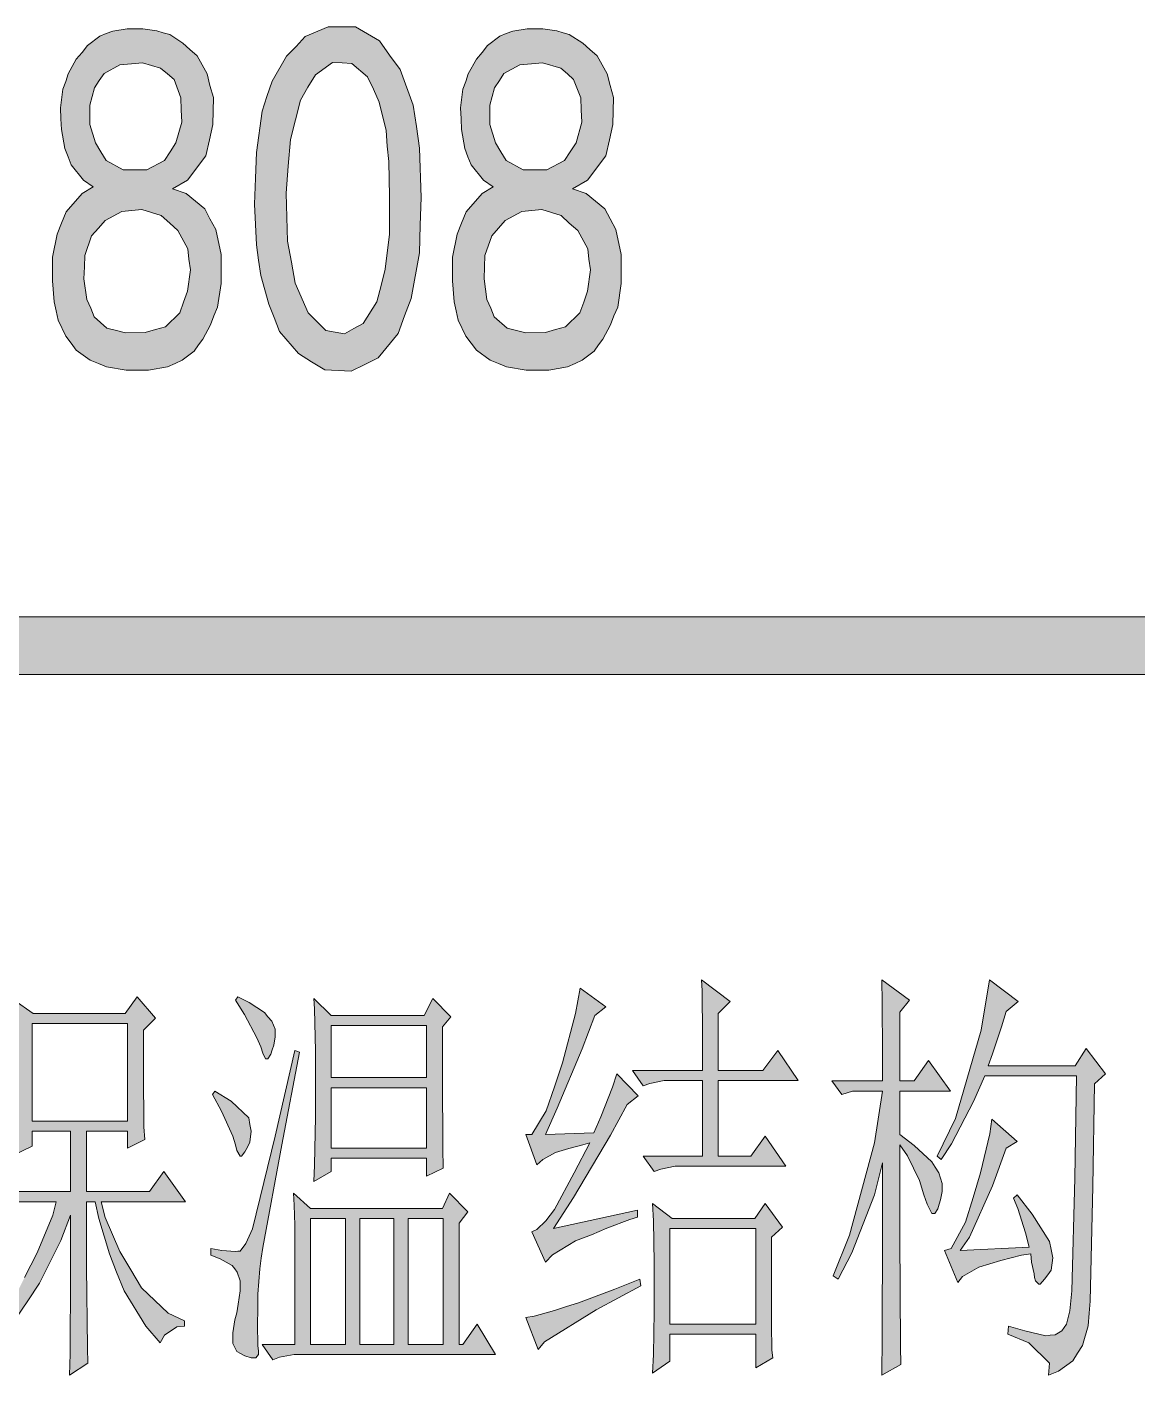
# Model space of a CAD drawing. Header units: millimetres. Extents: x 0 to 414, y 0 to 292.
# Drawn here: x 387.87 to 396.05, y 26.15 to 36.08 of the extents above; entities that cross this region are included whole.
import ezdxf

# ---------------------------------------------------------------- set-up
doc = ezdxf.new("R2010")
doc.units = ezdxf.units.MM

msp = doc.modelspace()

# ---------------------------------------------------------------- hatches: boundary and pattern name
h = msp.add_hatch(color=0)
h.paths.add_polyline_path([(388.059083, 34.297056), (388.059083, 34.381722), (388.094361, 34.551056), (388.126111, 34.632194), (388.161389, 34.716861), (388.277806, 34.850917), (388.358944, 34.900306), (388.288389, 34.949694), (388.196667, 35.062583), (388.1755, 35.122556), (388.150806, 35.182528), (388.126111, 35.323639), (388.122583, 35.40125), (388.119056, 35.482389), (388.136694, 35.619972), (388.157861, 35.676417), (388.1755, 35.732861), (388.235472, 35.842222), (388.277806, 35.891611), (388.316611, 35.941), (388.408333, 36.011556), (388.454194, 36.029194), (388.503583, 36.046833), (388.609417, 36.064472), (388.669389, 36.064472), (388.725833, 36.064472), (388.828139, 36.050361), (388.874, 36.03625), (388.923389, 36.022139), (389.018639, 35.958639), (389.071556, 35.912778), (389.124472, 35.866917), (389.198556, 35.732861), (389.219722, 35.648194), (389.244417, 35.56), (389.240889, 35.358917), (389.216194, 35.246028), (389.187972, 35.129611), (389.053917, 34.949694), (388.944556, 34.886194), (389.043333, 34.850917), (389.180917, 34.738028), (389.219722, 34.663944), (389.262056, 34.586333), (389.300861, 34.402889), (389.300861, 34.297056), (389.300861, 34.187694), (389.276167, 34.014833), (389.247944, 33.951333), (389.22325, 33.884306), (389.166806, 33.778472), (389.135056, 33.736139), (389.103306, 33.690278), (389.015111, 33.62325), (388.962194, 33.598556), (388.90575, 33.573861), (388.768167, 33.549167), (388.687028, 33.549167), (388.602361, 33.549167), (388.457722, 33.573861), (388.39775, 33.598556), (388.337778, 33.62325), (388.235472, 33.697333), (388.196667, 33.75025), (388.157861, 33.799639), (388.101417, 33.919583), (388.087306, 33.986611), (388.073194, 34.053639), (388.059083, 34.208861)])
h.paths.add_polyline_path([(388.295444, 34.311167), (388.291917, 34.222972), (388.313083, 34.071278), (388.341306, 34.007778), (388.366, 33.944278), (388.46125, 33.859611), (388.531806, 33.841972), (388.598833, 33.824333), (388.743472, 33.827861), (388.817556, 33.849028), (388.891639, 33.870194), (388.997472, 33.9725), (389.025694, 34.050111), (389.053917, 34.13125), (389.075083, 34.29), (389.0645, 34.367611), (389.057444, 34.445222), (388.983361, 34.579278), (388.923389, 34.632194), (388.859889, 34.688639), (388.718778, 34.7345), (388.644694, 34.727444), (388.570611, 34.720389), (388.447139, 34.653361), (388.39775, 34.596917), (388.348361, 34.540472), (388.298972, 34.395833)])
h.paths.add_polyline_path([(388.33425, 35.433), (388.33425, 35.358917), (388.376583, 35.224861), (388.415389, 35.157833), (388.454194, 35.094333), (388.581194, 35.027306), (388.669389, 35.027306), (388.754056, 35.027306), (388.884583, 35.094333), (388.926917, 35.157833), (388.96925, 35.224861), (389.011583, 35.376556), (389.008056, 35.468278), (389.004528, 35.556472), (388.955139, 35.690528), (388.90575, 35.732861), (388.856361, 35.775194), (388.722306, 35.814), (388.641167, 35.806944), (388.5565, 35.799889), (388.440083, 35.736389), (388.404806, 35.683472), (388.369528, 35.630556), (388.33425, 35.503556)])
h = msp.add_hatch(color=0)
h.paths.add_polyline_path([(389.554861, 34.963806), (389.561917, 35.154306), (389.60425, 35.457694), (389.639528, 35.567056), (389.678333, 35.679944), (389.784167, 35.863389), (389.854722, 35.933944), (389.92175, 36.008028), (390.091083, 36.078583), (390.193389, 36.078583), (390.292167, 36.078583), (390.468556, 35.976278), (390.542639, 35.870444), (390.62025, 35.764611), (390.7155, 35.503556), (390.740194, 35.344806), (390.761361, 35.186056), (390.775472, 34.822694), (390.768417, 34.618083), (390.761361, 34.413472), (390.701389, 34.078333), (390.652, 33.951333), (390.606139, 33.820806), (390.457972, 33.640889), (390.359194, 33.5915), (390.260417, 33.542111), (390.066389, 33.552694), (389.967611, 33.612667), (389.872361, 33.672639), (389.73125, 33.834917), (389.692444, 33.937222), (389.653639, 34.036), (389.593667, 34.247667), (389.576028, 34.360556), (389.561917, 34.473444), (389.547806, 34.773306)])
h.paths.add_polyline_path([(389.79475, 35.052), (389.780639, 34.854444), (389.791222, 34.501667), (389.819444, 34.346444), (389.847667, 34.191222), (389.942917, 33.9725), (390.009944, 33.905472), (390.073444, 33.841972), (390.211028, 33.817278), (390.278056, 33.856083), (390.348611, 33.894889), (390.447389, 34.053639), (390.479139, 34.173583), (390.510889, 34.293528), (390.542639, 34.551056), (390.542639, 34.692167), (390.542639, 34.82975), (390.535583, 35.087278), (390.525, 35.200167), (390.517944, 35.316583), (390.465028, 35.524722), (390.422694, 35.619972), (390.380361, 35.711694), (390.263944, 35.810472), (390.193389, 35.814), (390.122833, 35.817528), (389.995833, 35.725806), (389.939389, 35.634083), (389.886472, 35.538833), (389.812389, 35.249556)])
h = msp.add_hatch(color=0)
h.paths.add_polyline_path([(391.004778, 34.297056), (391.004778, 34.381722), (391.040056, 34.551056), (391.071806, 34.632194), (391.107083, 34.716861), (391.2235, 34.850917), (391.304639, 34.900306), (391.234083, 34.949694), (391.142361, 35.062583), (391.117667, 35.122556), (391.0965, 35.182528), (391.071806, 35.323639), (391.068278, 35.40125), (391.06475, 35.482389), (391.082389, 35.619972), (391.103556, 35.676417), (391.121194, 35.732861), (391.181167, 35.842222), (391.2235, 35.891611), (391.262306, 35.941), (391.354028, 36.011556), (391.399889, 36.029194), (391.449278, 36.046833), (391.555111, 36.064472), (391.615083, 36.064472), (391.671528, 36.064472), (391.773833, 36.050361), (391.819694, 36.03625), (391.865556, 36.022139), (391.964333, 35.958639), (392.01725, 35.912778), (392.070167, 35.866917), (392.14425, 35.732861), (392.165417, 35.648194), (392.190111, 35.56), (392.186583, 35.358917), (392.161889, 35.246028), (392.133667, 35.129611), (391.999611, 34.949694), (391.89025, 34.886194), (391.989028, 34.850917), (392.126611, 34.738028), (392.165417, 34.663944), (392.20775, 34.586333), (392.246556, 34.402889), (392.246556, 34.297056), (392.246556, 34.187694), (392.221861, 34.014833), (392.193639, 33.951333), (392.168944, 33.884306), (392.1125, 33.778472), (392.08075, 33.736139), (392.049, 33.690278), (391.960806, 33.62325), (391.907889, 33.598556), (391.851444, 33.573861), (391.713861, 33.549167), (391.632722, 33.549167), (391.548056, 33.549167), (391.403417, 33.573861), (391.343444, 33.598556), (391.283472, 33.62325), (391.181167, 33.697333), (391.142361, 33.75025), (391.103556, 33.799639), (391.047111, 33.919583), (391.033, 33.986611), (391.018889, 34.053639), (391.004778, 34.208861)])
h.paths.add_polyline_path([(391.241139, 34.311167), (391.237611, 34.222972), (391.258778, 34.071278), (391.287, 34.007778), (391.311694, 33.944278), (391.406944, 33.859611), (391.4775, 33.841972), (391.544528, 33.824333), (391.689167, 33.827861), (391.76325, 33.849028), (391.837333, 33.870194), (391.943167, 33.9725), (391.971389, 34.050111), (391.999611, 34.13125), (392.020778, 34.29), (392.010194, 34.367611), (392.003139, 34.445222), (391.929056, 34.579278), (391.865556, 34.632194), (391.805583, 34.688639), (391.664472, 34.7345), (391.590389, 34.727444), (391.516306, 34.720389), (391.392833, 34.653361), (391.343444, 34.596917), (391.294056, 34.540472), (391.244667, 34.395833)])
h.paths.add_polyline_path([(391.279944, 35.433), (391.279944, 35.358917), (391.322278, 35.224861), (391.361083, 35.157833), (391.399889, 35.094333), (391.526889, 35.027306), (391.615083, 35.027306), (391.69975, 35.027306), (391.830278, 35.094333), (391.872611, 35.157833), (391.914944, 35.224861), (391.957278, 35.376556), (391.95375, 35.468278), (391.950222, 35.556472), (391.897306, 35.690528), (391.851444, 35.732861), (391.802056, 35.775194), (391.668, 35.814), (391.586861, 35.806944), (391.502194, 35.799889), (391.38225, 35.736389), (391.3505, 35.683472), (391.315222, 35.630556), (391.279944, 35.503556)])
h = msp.add_hatch(color=0)
h.dxf.hatch_style = 2
h.paths.add_polyline_path([(404.237472, 31.732361), (404.237472, 31.309028), (354.957944, 31.309028), (354.957944, 31.732361)])
h = msp.add_hatch(color=0)
h.dxf.hatch_style = 2
h.paths.add_polyline_path([(391.749139, 27.227389), (392.3665, 27.361444), (392.3665, 27.312056), (392.310056, 27.294417), (392.140722, 27.230917), (392.027833, 27.181528), (391.911417, 27.135667), (391.742083, 27.033361), (391.689167, 26.980444), (391.590389, 27.202694), (391.625667, 27.220333), (391.692694, 27.283833), (391.724444, 27.326167), (391.756194, 27.3685), (391.900833, 27.636611), (392.01725, 27.858861), (391.964333, 27.84475), (391.862028, 27.816528), (391.812639, 27.802417), (391.76325, 27.788306), (391.671528, 27.735389), (391.625667, 27.696583), (391.544528, 27.918833), (391.590389, 27.918833), (391.696222, 28.095222), (391.756194, 28.271611), (391.816167, 28.448), (391.911417, 28.811361), (391.946694, 28.998333), (392.133667, 28.86075), (392.052528, 28.79725), (391.960806, 28.550306), (391.777361, 28.112861), (391.689167, 27.918833), (392.045472, 27.932944), (392.098389, 28.049361), (392.183056, 28.268083), (392.214806, 28.366861), (392.373556, 28.204583), (392.292417, 28.141083), (392.168944, 27.915306), (391.897306, 27.456694)])
h = msp.add_hatch(color=0)
h.dxf.hatch_style = 2
h.paths.add_polyline_path([(392.846278, 28.391556), (392.846278, 28.645556), (392.84275, 28.977167), (392.839222, 29.058306), (393.050889, 28.899556), (392.962694, 28.811361), (392.962694, 28.391556), (393.290778, 28.391556), (393.400139, 28.539722), (393.551833, 28.317472), (392.962694, 28.317472), (392.962694, 27.760083), (393.202583, 27.760083), (393.308417, 27.90825), (393.460111, 27.686), (392.705167, 27.686), (392.645194, 27.686), (392.539361, 27.664833), (392.489972, 27.647194), (392.408833, 27.760083), (392.846278, 27.760083), (392.846278, 28.317472), (392.624028, 28.317472), (392.564056, 28.317472), (392.458222, 28.296306), (392.408833, 28.278667), (392.331222, 28.391556)])
h = msp.add_hatch(color=0)
h.dxf.hatch_style = 2
h.paths.add_polyline_path([(394.299722, 27.84475), (394.299722, 27.170944), (394.30325, 26.359556), (394.306778, 26.2255), (394.165667, 26.147889), (394.169194, 26.426583), (394.172722, 27.206222), (394.172722, 27.710694), (394.11275, 27.474333), (393.946944, 27.047472), (393.844639, 26.853444), (393.809361, 26.878139), (393.929306, 27.178), (394.11275, 27.858861), (394.172722, 28.239861), (393.950472, 28.239861), (393.872861, 28.215167), (393.798778, 28.313944), (394.172722, 28.313944), (394.172722, 28.518556), (394.169194, 28.8925), (394.165667, 29.058306), (394.370278, 28.910139), (394.299722, 28.821944), (394.299722, 28.313944), (394.405556, 28.313944), (394.511389, 28.465639), (394.673667, 28.239861), (394.299722, 28.239861), (394.299722, 27.918833), (394.405556, 27.837694), (394.536083, 27.71775), (394.560778, 27.678944), (394.585472, 27.636611), (394.610167, 27.559), (394.610167, 27.523722), (394.610167, 27.499028), (394.599583, 27.439056), (394.589, 27.407306), (394.578417, 27.372028), (394.55725, 27.33675), (394.536083, 27.33675), (394.500806, 27.407306), (394.476111, 27.474333), (394.444361, 27.580167), (394.356167, 27.763611)])
h = msp.add_hatch(color=0)
h.dxf.hatch_style = 2
h.paths.add_polyline_path([(394.924139, 28.35275), (394.843, 28.16225), (394.680722, 27.851806), (394.603111, 27.735389), (394.574889, 27.760083), (394.708944, 28.038778), (394.899444, 28.687889), (394.959417, 29.058306), (395.171083, 28.899556), (395.082889, 28.825472), (395.047611, 28.712583), (394.980583, 28.515028), (394.948833, 28.426833), (395.590889, 28.426833), (395.672028, 28.553833), (395.813139, 28.366861), (395.732, 28.292778), (395.721417, 27.537833), (395.70025, 26.691167), (395.693194, 26.602972), (395.686139, 26.51125), (395.643806, 26.366611), (395.608528, 26.310167), (395.57325, 26.253722), (395.467417, 26.176111), (395.393333, 26.147889), (395.400389, 26.236083), (395.248694, 26.38425), (395.093472, 26.44775), (395.100528, 26.507722), (395.220472, 26.472444), (395.375694, 26.437167), (395.407444, 26.440694), (395.442722, 26.444222), (395.492111, 26.472444), (395.50975, 26.497139), (395.527389, 26.521833), (395.552083, 26.620611), (395.559139, 26.694694), (395.566194, 26.768778), (395.587361, 27.597806), (395.601472, 28.35275)])
h = msp.add_hatch(color=0)
h.paths.add_polyline_path([(388.729361, 28.687889), (388.729361, 28.377444), (388.732889, 27.975278), (388.739944, 27.883556), (388.612944, 27.820056), (388.612944, 27.943528), (388.309556, 27.943528), (388.309556, 27.499028), (388.775222, 27.499028), (388.881056, 27.647194), (389.039806, 27.424944), (388.418917, 27.424944), (388.447139, 27.308528), (388.5565, 27.058056), (388.637639, 26.924), (388.71525, 26.789944), (388.912806, 26.602972), (389.03275, 26.546528), (389.03275, 26.507722), (388.976306, 26.504194), (388.884583, 26.440694), (388.852833, 26.38425), (388.747, 26.507722), (388.58825, 26.768778), (388.531806, 26.906361), (388.478889, 27.040417), (388.401278, 27.301472), (388.373056, 27.424944), (388.309556, 27.424944), (388.309556, 26.941639), (388.316611, 26.348972), (388.320139, 26.236083), (388.186083, 26.147889), (388.189611, 26.303111), (388.193139, 26.89225), (388.193139, 27.326167), (388.122583, 27.139194), (387.963833, 26.825222), (387.879167, 26.694694), (387.790972, 26.564167), (387.593417, 26.348972), (387.480528, 26.260778), (387.462889, 26.299583), (387.57225, 26.401889), (387.766278, 26.687639), (387.854472, 26.867556), (387.946194, 27.047472), (388.062611, 27.326167), (388.087306, 27.424944), (387.6675, 27.424944), (387.554611, 27.40025), (387.480528, 27.499028), (388.193139, 27.499028), (388.193139, 27.943528), (387.910917, 27.943528), (387.910917, 27.834167), (387.776861, 27.770667), (387.780389, 27.894139), (387.783917, 28.165778), (387.783917, 28.317472), (387.783917, 28.465639), (387.780389, 28.761972), (387.776861, 28.910139), (387.917972, 28.811361), (388.595306, 28.811361), (388.6835, 28.934833), (388.817556, 28.776083)])
h.paths.add_polyline_path([(387.910917, 28.737278), (387.910917, 28.017611), (388.612944, 28.017611), (388.612944, 28.737278)])
h = msp.add_hatch(color=0)
h.dxf.hatch_style = 2
h.paths.add_polyline_path([(389.424333, 28.934833), (389.509, 28.8925), (389.621889, 28.818417), (389.646583, 28.786667), (389.674806, 28.754917), (389.6995, 28.694944), (389.6995, 28.663194), (389.6995, 28.6385), (389.688917, 28.578528), (389.678333, 28.54325), (389.66775, 28.5115), (389.646583, 28.476222), (389.628944, 28.476222), (389.607778, 28.518556), (389.593667, 28.564417), (389.565444, 28.631444), (389.473722, 28.804306), (389.406694, 28.910139)])
h = msp.add_hatch(color=0)
h.paths.add_polyline_path([(389.98525, 27.573111), (389.988778, 27.693056), (389.995833, 28.049361), (389.995833, 28.292778), (389.995833, 28.532667), (389.988778, 28.846639), (389.98525, 28.920722), (390.11225, 28.79725), (390.796639, 28.79725), (390.860139, 28.920722), (390.994194, 28.786667), (390.930694, 28.712583), (390.930694, 28.342167), (390.934222, 27.820056), (390.93775, 27.671889), (390.814278, 27.611917), (390.814278, 27.745972), (390.11225, 27.745972), (390.11225, 27.647194)])
h.paths.add_polyline_path([(390.11225, 28.264556), (390.11225, 27.820056), (390.814278, 27.820056), (390.814278, 28.264556)])
h.paths.add_polyline_path([(390.11225, 28.723167), (390.11225, 28.338639), (390.814278, 28.338639), (390.814278, 28.723167)])
h = msp.add_hatch(color=0)
h.dxf.hatch_style = 2
h.paths.add_polyline_path([(389.879417, 28.525611), (389.748889, 27.84475), (389.607778, 27.086278), (389.597194, 27.008667), (389.586611, 26.931056), (389.5725, 26.744083), (389.5725, 26.631194), (389.568972, 26.521833), (389.5725, 26.366611), (389.576028, 26.324278), (389.576028, 26.299583), (389.558389, 26.274889), (389.54075, 26.274889), (389.523111, 26.274889), (389.47725, 26.289), (389.4455, 26.306639), (389.417278, 26.32075), (389.389056, 26.380722), (389.389056, 26.423056), (389.389056, 26.458333), (389.403167, 26.553583), (389.417278, 26.6065), (389.427861, 26.67), (389.441972, 26.768778), (389.441972, 26.807583), (389.441972, 26.842861), (389.420806, 26.906361), (389.403167, 26.931056), (389.382, 26.95575), (389.293806, 27.005139), (389.226778, 27.029833), (389.226778, 27.079222), (389.307917, 27.065111), (389.406694, 27.058056), (389.424333, 27.061583), (389.441972, 27.061583), (389.484306, 27.118028), (389.509, 27.170944), (389.533694, 27.223861), (389.6995, 27.90825), (389.844139, 28.539722)])
h = msp.add_hatch(color=0)
h.dxf.hatch_style = 2
h.paths.add_polyline_path([(389.255, 28.239861), (389.374944, 28.165778), (389.505472, 28.042306), (389.512528, 27.992917), (389.523111, 27.943528), (389.512528, 27.862389), (389.494889, 27.827111), (389.47725, 27.791833), (389.452556, 27.760083), (389.441972, 27.760083), (389.417278, 27.802417), (389.406694, 27.84475), (389.389056, 27.90825), (389.304389, 28.091694), (389.237361, 28.215167)])
h = msp.add_hatch(color=0)
h.dxf.hatch_style = 2
h.paths.add_polyline_path([(394.744222, 27.065111), (395.252222, 27.089806), (395.224, 27.195639), (395.167556, 27.375556), (395.135806, 27.449639), (395.164028, 27.474333), (395.273389, 27.333222), (395.400389, 27.132139), (395.4145, 27.072167), (395.425083, 27.012194), (395.4145, 26.920472), (395.389806, 26.885194), (395.365111, 26.853444), (395.333361, 26.818167), (395.322778, 26.818167), (395.298083, 26.842861), (395.291028, 26.867556), (395.2875, 26.89225), (395.269861, 26.980444), (395.262806, 27.040417), (395.195778, 27.029833), (395.044083, 26.991028), (394.962944, 26.966333), (394.881806, 26.941639), (394.761861, 26.874611), (394.726583, 26.82875), (394.627806, 27.065111), (394.677194, 27.079222), (394.783028, 27.27325), (394.839472, 27.456694), (394.892389, 27.636611), (394.962944, 27.925889), (394.977056, 28.031722), (395.164028, 27.869444), (395.082889, 27.820056), (394.980583, 27.541361), (394.81125, 27.163889)])
h = msp.add_hatch(color=0)
h.paths.add_polyline_path([(389.833556, 27.488444), (389.960556, 27.375556), (390.930694, 27.375556), (390.983611, 27.488444), (391.117667, 27.350861), (391.054167, 27.266194), (391.054167, 26.373667), (391.082389, 26.373667), (391.188222, 26.521833), (391.322278, 26.299583), (389.897056, 26.299583), (389.840611, 26.299583), (389.73125, 26.278417), (389.681861, 26.260778), (389.60425, 26.373667), (389.844139, 26.373667), (389.844139, 27.188583), (389.844139, 27.252083), (389.840611, 27.40025)])
h.paths.add_polyline_path([(389.960556, 27.301472), (389.960556, 26.373667), (390.218083, 26.373667), (390.218083, 27.301472)])
h.paths.add_polyline_path([(390.680222, 27.301472), (390.680222, 26.373667), (390.93775, 26.373667), (390.93775, 27.301472)])
h.paths.add_polyline_path([(390.323917, 27.301472), (390.323917, 26.373667), (390.574389, 26.373667), (390.574389, 27.301472)])
h = msp.add_hatch(color=0)
h.paths.add_polyline_path([(392.479389, 26.162), (392.486444, 26.299583), (392.489972, 26.613556), (392.489972, 26.793472), (392.489972, 26.973389), (392.486444, 27.283833), (392.479389, 27.410833), (392.624028, 27.301472), (393.230806, 27.301472), (393.308417, 27.410833), (393.435417, 27.237972), (393.354278, 27.163889), (393.354278, 26.655889), (393.354278, 26.521833), (393.357806, 26.331333), (393.364861, 26.274889), (393.237861, 26.200806), (393.237861, 26.44775), (392.606389, 26.44775), (392.606389, 26.250194)])
h.paths.add_polyline_path([(392.606389, 27.227389), (392.606389, 26.521833), (393.237861, 26.521833), (393.237861, 27.227389)])
h = msp.add_hatch(color=0)
h.dxf.hatch_style = 2
h.paths.add_polyline_path([(391.63625, 26.334861), (391.544528, 26.571222), (391.608028, 26.581806), (391.756194, 26.624139), (391.844389, 26.652361), (391.932583, 26.680583), (392.200694, 26.779361), (392.384139, 26.853444), (392.391194, 26.804056), (392.063111, 26.627667), (391.682111, 26.391306)])

# ---------------------------------------------------------------- linework, layer by layer
at = {"color": 0, "lineweight": 0}
for points in [[(388.059083, 34.297056), (388.059083, 34.381722), (388.094361, 34.551056), (388.126111, 34.632194), (388.161389, 34.716861), (388.277806, 34.850917), (388.358944, 34.900306), (388.288389, 34.949694), (388.196667, 35.062583), (388.1755, 35.122556), (388.150806, 35.182528), (388.126111, 35.323639), (388.122583, 35.40125), (388.119056, 35.482389), (388.136694, 35.619972), (388.157861, 35.676417), (388.1755, 35.732861), (388.235472, 35.842222), (388.277806, 35.891611), (388.316611, 35.941), (388.408333, 36.011556), (388.454194, 36.029194), (388.503583, 36.046833), (388.609417, 36.064472), (388.669389, 36.064472), (388.725833, 36.064472), (388.828139, 36.050361), (388.874, 36.03625), (388.923389, 36.022139), (389.018639, 35.958639), (389.071556, 35.912778), (389.124472, 35.866917), (389.198556, 35.732861), (389.219722, 35.648194), (389.244417, 35.56), (389.240889, 35.358917), (389.216194, 35.246028), (389.187972, 35.129611), (389.053917, 34.949694), (388.944556, 34.886194), (389.043333, 34.850917), (389.180917, 34.738028), (389.219722, 34.663944), (389.262056, 34.586333), (389.300861, 34.402889), (389.300861, 34.297056), (389.300861, 34.187694), (389.276167, 34.014833), (389.247944, 33.951333), (389.22325, 33.884306), (389.166806, 33.778472), (389.135056, 33.736139), (389.103306, 33.690278), (389.015111, 33.62325), (388.962194, 33.598556), (388.90575, 33.573861), (388.768167, 33.549167), (388.687028, 33.549167), (388.602361, 33.549167), (388.457722, 33.573861), (388.39775, 33.598556), (388.337778, 33.62325), (388.235472, 33.697333), (388.196667, 33.75025), (388.157861, 33.799639), (388.101417, 33.919583), (388.087306, 33.986611), (388.073194, 34.053639), (388.059083, 34.208861)], [(389.554861, 34.963806), (389.561917, 35.154306), (389.60425, 35.457694), (389.639528, 35.567056), (389.678333, 35.679944), (389.784167, 35.863389), (389.854722, 35.933944), (389.92175, 36.008028), (390.091083, 36.078583), (390.193389, 36.078583), (390.292167, 36.078583), (390.468556, 35.976278), (390.542639, 35.870444), (390.62025, 35.764611), (390.7155, 35.503556), (390.740194, 35.344806), (390.761361, 35.186056), (390.775472, 34.822694), (390.768417, 34.618083), (390.761361, 34.413472), (390.701389, 34.078333), (390.652, 33.951333), (390.606139, 33.820806), (390.457972, 33.640889), (390.359194, 33.5915), (390.260417, 33.542111), (390.066389, 33.552694), (389.967611, 33.612667), (389.872361, 33.672639), (389.73125, 33.834917), (389.692444, 33.937222), (389.653639, 34.036), (389.593667, 34.247667), (389.576028, 34.360556), (389.561917, 34.473444), (389.547806, 34.773306)], [(391.004778, 34.297056), (391.004778, 34.381722), (391.040056, 34.551056), (391.071806, 34.632194), (391.107083, 34.716861), (391.2235, 34.850917), (391.304639, 34.900306), (391.234083, 34.949694), (391.142361, 35.062583), (391.117667, 35.122556), (391.0965, 35.182528), (391.071806, 35.323639), (391.068278, 35.40125), (391.06475, 35.482389), (391.082389, 35.619972), (391.103556, 35.676417), (391.121194, 35.732861), (391.181167, 35.842222), (391.2235, 35.891611), (391.262306, 35.941), (391.354028, 36.011556), (391.399889, 36.029194), (391.449278, 36.046833), (391.555111, 36.064472), (391.615083, 36.064472), (391.671528, 36.064472), (391.773833, 36.050361), (391.819694, 36.03625), (391.865556, 36.022139), (391.964333, 35.958639), (392.01725, 35.912778), (392.070167, 35.866917), (392.14425, 35.732861), (392.165417, 35.648194), (392.190111, 35.56), (392.186583, 35.358917), (392.161889, 35.246028), (392.133667, 35.129611), (391.999611, 34.949694), (391.89025, 34.886194), (391.989028, 34.850917), (392.126611, 34.738028), (392.165417, 34.663944), (392.20775, 34.586333), (392.246556, 34.402889), (392.246556, 34.297056), (392.246556, 34.187694), (392.221861, 34.014833), (392.193639, 33.951333), (392.168944, 33.884306), (392.1125, 33.778472), (392.08075, 33.736139), (392.049, 33.690278), (391.960806, 33.62325), (391.907889, 33.598556), (391.851444, 33.573861), (391.713861, 33.549167), (391.632722, 33.549167), (391.548056, 33.549167), (391.403417, 33.573861), (391.343444, 33.598556), (391.283472, 33.62325), (391.181167, 33.697333), (391.142361, 33.75025), (391.103556, 33.799639), (391.047111, 33.919583), (391.033, 33.986611), (391.018889, 34.053639), (391.004778, 34.208861)], [(388.33425, 35.433), (388.33425, 35.358917), (388.376583, 35.224861), (388.415389, 35.157833), (388.454194, 35.094333), (388.581194, 35.027306), (388.669389, 35.027306), (388.754056, 35.027306), (388.884583, 35.094333), (388.926917, 35.157833), (388.96925, 35.224861), (389.011583, 35.376556), (389.008056, 35.468278), (389.004528, 35.556472), (388.955139, 35.690528), (388.90575, 35.732861), (388.856361, 35.775194), (388.722306, 35.814), (388.641167, 35.806944), (388.5565, 35.799889), (388.440083, 35.736389), (388.404806, 35.683472), (388.369528, 35.630556), (388.33425, 35.503556)], [(389.79475, 35.052), (389.780639, 34.854444), (389.791222, 34.501667), (389.819444, 34.346444), (389.847667, 34.191222), (389.942917, 33.9725), (390.009944, 33.905472), (390.073444, 33.841972), (390.211028, 33.817278), (390.278056, 33.856083), (390.348611, 33.894889), (390.447389, 34.053639), (390.479139, 34.173583), (390.510889, 34.293528), (390.542639, 34.551056), (390.542639, 34.692167), (390.542639, 34.82975), (390.535583, 35.087278), (390.525, 35.200167), (390.517944, 35.316583), (390.465028, 35.524722), (390.422694, 35.619972), (390.380361, 35.711694), (390.263944, 35.810472), (390.193389, 35.814), (390.122833, 35.817528), (389.995833, 35.725806), (389.939389, 35.634083), (389.886472, 35.538833), (389.812389, 35.249556)], [(391.279944, 35.433), (391.279944, 35.358917), (391.322278, 35.224861), (391.361083, 35.157833), (391.399889, 35.094333), (391.526889, 35.027306), (391.615083, 35.027306), (391.69975, 35.027306), (391.830278, 35.094333), (391.872611, 35.157833), (391.914944, 35.224861), (391.957278, 35.376556), (391.95375, 35.468278), (391.950222, 35.556472), (391.897306, 35.690528), (391.851444, 35.732861), (391.802056, 35.775194), (391.668, 35.814), (391.586861, 35.806944), (391.502194, 35.799889), (391.38225, 35.736389), (391.3505, 35.683472), (391.315222, 35.630556), (391.279944, 35.503556)], [(388.295444, 34.311167), (388.291917, 34.222972), (388.313083, 34.071278), (388.341306, 34.007778), (388.366, 33.944278), (388.46125, 33.859611), (388.531806, 33.841972), (388.598833, 33.824333), (388.743472, 33.827861), (388.817556, 33.849028), (388.891639, 33.870194), (388.997472, 33.9725), (389.025694, 34.050111), (389.053917, 34.13125), (389.075083, 34.29), (389.0645, 34.367611), (389.057444, 34.445222), (388.983361, 34.579278), (388.923389, 34.632194), (388.859889, 34.688639), (388.718778, 34.7345), (388.644694, 34.727444), (388.570611, 34.720389), (388.447139, 34.653361), (388.39775, 34.596917), (388.348361, 34.540472), (388.298972, 34.395833)], [(391.241139, 34.311167), (391.237611, 34.222972), (391.258778, 34.071278), (391.287, 34.007778), (391.311694, 33.944278), (391.406944, 33.859611), (391.4775, 33.841972), (391.544528, 33.824333), (391.689167, 33.827861), (391.76325, 33.849028), (391.837333, 33.870194), (391.943167, 33.9725), (391.971389, 34.050111), (391.999611, 34.13125), (392.020778, 34.29), (392.010194, 34.367611), (392.003139, 34.445222), (391.929056, 34.579278), (391.865556, 34.632194), (391.805583, 34.688639), (391.664472, 34.7345), (391.590389, 34.727444), (391.516306, 34.720389), (391.392833, 34.653361), (391.343444, 34.596917), (391.294056, 34.540472), (391.244667, 34.395833)], [(404.237472, 31.732361), (404.237472, 31.309028), (354.957944, 31.309028), (354.957944, 31.732361)], [(391.749139, 27.227389), (392.3665, 27.361444), (392.3665, 27.312056), (392.310056, 27.294417), (392.140722, 27.230917), (392.027833, 27.181528), (391.911417, 27.135667), (391.742083, 27.033361), (391.689167, 26.980444), (391.590389, 27.202694), (391.625667, 27.220333), (391.692694, 27.283833), (391.724444, 27.326167), (391.756194, 27.3685), (391.900833, 27.636611), (392.01725, 27.858861), (391.964333, 27.84475), (391.862028, 27.816528), (391.812639, 27.802417), (391.76325, 27.788306), (391.671528, 27.735389), (391.625667, 27.696583), (391.544528, 27.918833), (391.590389, 27.918833), (391.696222, 28.095222), (391.756194, 28.271611), (391.816167, 28.448), (391.911417, 28.811361), (391.946694, 28.998333), (392.133667, 28.86075), (392.052528, 28.79725), (391.960806, 28.550306), (391.777361, 28.112861), (391.689167, 27.918833), (392.045472, 27.932944), (392.098389, 28.049361), (392.183056, 28.268083), (392.214806, 28.366861), (392.373556, 28.204583), (392.292417, 28.141083), (392.168944, 27.915306), (391.897306, 27.456694)], [(392.846278, 28.391556), (392.846278, 28.645556), (392.84275, 28.977167), (392.839222, 29.058306), (393.050889, 28.899556), (392.962694, 28.811361), (392.962694, 28.391556), (393.290778, 28.391556), (393.400139, 28.539722), (393.551833, 28.317472), (392.962694, 28.317472), (392.962694, 27.760083), (393.202583, 27.760083), (393.308417, 27.90825), (393.460111, 27.686), (392.705167, 27.686), (392.645194, 27.686), (392.539361, 27.664833), (392.489972, 27.647194), (392.408833, 27.760083), (392.846278, 27.760083), (392.846278, 28.317472), (392.624028, 28.317472), (392.564056, 28.317472), (392.458222, 28.296306), (392.408833, 28.278667), (392.331222, 28.391556)], [(394.299722, 27.84475), (394.299722, 27.170944), (394.30325, 26.359556), (394.306778, 26.2255), (394.165667, 26.147889), (394.169194, 26.426583), (394.172722, 27.206222), (394.172722, 27.710694), (394.11275, 27.474333), (393.946944, 27.047472), (393.844639, 26.853444), (393.809361, 26.878139), (393.929306, 27.178), (394.11275, 27.858861), (394.172722, 28.239861), (393.950472, 28.239861), (393.872861, 28.215167), (393.798778, 28.313944), (394.172722, 28.313944), (394.172722, 28.518556), (394.169194, 28.8925), (394.165667, 29.058306), (394.370278, 28.910139), (394.299722, 28.821944), (394.299722, 28.313944), (394.405556, 28.313944), (394.511389, 28.465639), (394.673667, 28.239861), (394.299722, 28.239861), (394.299722, 27.918833), (394.405556, 27.837694), (394.536083, 27.71775), (394.560778, 27.678944), (394.585472, 27.636611), (394.610167, 27.559), (394.610167, 27.523722), (394.610167, 27.499028), (394.599583, 27.439056), (394.589, 27.407306), (394.578417, 27.372028), (394.55725, 27.33675), (394.536083, 27.33675), (394.500806, 27.407306), (394.476111, 27.474333), (394.444361, 27.580167), (394.356167, 27.763611)], [(394.924139, 28.35275), (394.843, 28.16225), (394.680722, 27.851806), (394.603111, 27.735389), (394.574889, 27.760083), (394.708944, 28.038778), (394.899444, 28.687889), (394.959417, 29.058306), (395.171083, 28.899556), (395.082889, 28.825472), (395.047611, 28.712583), (394.980583, 28.515028), (394.948833, 28.426833), (395.590889, 28.426833), (395.672028, 28.553833), (395.813139, 28.366861), (395.732, 28.292778), (395.721417, 27.537833), (395.70025, 26.691167), (395.693194, 26.602972), (395.686139, 26.51125), (395.643806, 26.366611), (395.608528, 26.310167), (395.57325, 26.253722), (395.467417, 26.176111), (395.393333, 26.147889), (395.400389, 26.236083), (395.248694, 26.38425), (395.093472, 26.44775), (395.100528, 26.507722), (395.220472, 26.472444), (395.375694, 26.437167), (395.407444, 26.440694), (395.442722, 26.444222), (395.492111, 26.472444), (395.50975, 26.497139), (395.527389, 26.521833), (395.552083, 26.620611), (395.559139, 26.694694), (395.566194, 26.768778), (395.587361, 27.597806), (395.601472, 28.35275)], [(389.424333, 28.934833), (389.509, 28.8925), (389.621889, 28.818417), (389.646583, 28.786667), (389.674806, 28.754917), (389.6995, 28.694944), (389.6995, 28.663194), (389.6995, 28.6385), (389.688917, 28.578528), (389.678333, 28.54325), (389.66775, 28.5115), (389.646583, 28.476222), (389.628944, 28.476222), (389.607778, 28.518556), (389.593667, 28.564417), (389.565444, 28.631444), (389.473722, 28.804306), (389.406694, 28.910139)], [(389.98525, 27.573111), (389.988778, 27.693056), (389.995833, 28.049361), (389.995833, 28.292778), (389.995833, 28.532667), (389.988778, 28.846639), (389.98525, 28.920722), (390.11225, 28.79725), (390.796639, 28.79725), (390.860139, 28.920722), (390.994194, 28.786667), (390.930694, 28.712583), (390.930694, 28.342167), (390.934222, 27.820056), (390.93775, 27.671889), (390.814278, 27.611917), (390.814278, 27.745972), (390.11225, 27.745972), (390.11225, 27.647194)], [(387.910917, 28.737278), (387.910917, 28.017611), (388.612944, 28.017611), (388.612944, 28.737278)], [(390.11225, 28.723167), (390.11225, 28.338639), (390.814278, 28.338639), (390.814278, 28.723167)], [(389.879417, 28.525611), (389.748889, 27.84475), (389.607778, 27.086278), (389.597194, 27.008667), (389.586611, 26.931056), (389.5725, 26.744083), (389.5725, 26.631194), (389.568972, 26.521833), (389.5725, 26.366611), (389.576028, 26.324278), (389.576028, 26.299583), (389.558389, 26.274889), (389.54075, 26.274889), (389.523111, 26.274889), (389.47725, 26.289), (389.4455, 26.306639), (389.417278, 26.32075), (389.389056, 26.380722), (389.389056, 26.423056), (389.389056, 26.458333), (389.403167, 26.553583), (389.417278, 26.6065), (389.427861, 26.67), (389.441972, 26.768778), (389.441972, 26.807583), (389.441972, 26.842861), (389.420806, 26.906361), (389.403167, 26.931056), (389.382, 26.95575), (389.293806, 27.005139), (389.226778, 27.029833), (389.226778, 27.079222), (389.307917, 27.065111), (389.406694, 27.058056), (389.424333, 27.061583), (389.441972, 27.061583), (389.484306, 27.118028), (389.509, 27.170944), (389.533694, 27.223861), (389.6995, 27.90825), (389.844139, 28.539722)], [(389.255, 28.239861), (389.374944, 28.165778), (389.505472, 28.042306), (389.512528, 27.992917), (389.523111, 27.943528), (389.512528, 27.862389), (389.494889, 27.827111), (389.47725, 27.791833), (389.452556, 27.760083), (389.441972, 27.760083), (389.417278, 27.802417), (389.406694, 27.84475), (389.389056, 27.90825), (389.304389, 28.091694), (389.237361, 28.215167)], [(390.11225, 28.264556), (390.11225, 27.820056), (390.814278, 27.820056), (390.814278, 28.264556)], [(394.744222, 27.065111), (395.252222, 27.089806), (395.224, 27.195639), (395.167556, 27.375556), (395.135806, 27.449639), (395.164028, 27.474333), (395.273389, 27.333222), (395.400389, 27.132139), (395.4145, 27.072167), (395.425083, 27.012194), (395.4145, 26.920472), (395.389806, 26.885194), (395.365111, 26.853444), (395.333361, 26.818167), (395.322778, 26.818167), (395.298083, 26.842861), (395.291028, 26.867556), (395.2875, 26.89225), (395.269861, 26.980444), (395.262806, 27.040417), (395.195778, 27.029833), (395.044083, 26.991028), (394.962944, 26.966333), (394.881806, 26.941639), (394.761861, 26.874611), (394.726583, 26.82875), (394.627806, 27.065111), (394.677194, 27.079222), (394.783028, 27.27325), (394.839472, 27.456694), (394.892389, 27.636611), (394.962944, 27.925889), (394.977056, 28.031722), (395.164028, 27.869444), (395.082889, 27.820056), (394.980583, 27.541361), (394.81125, 27.163889)], [(389.833556, 27.488444), (389.960556, 27.375556), (390.930694, 27.375556), (390.983611, 27.488444), (391.117667, 27.350861), (391.054167, 27.266194), (391.054167, 26.373667), (391.082389, 26.373667), (391.188222, 26.521833), (391.322278, 26.299583), (389.897056, 26.299583), (389.840611, 26.299583), (389.73125, 26.278417), (389.681861, 26.260778), (389.60425, 26.373667), (389.844139, 26.373667), (389.844139, 27.188583), (389.844139, 27.252083), (389.840611, 27.40025)], [(392.479389, 26.162), (392.486444, 26.299583), (392.489972, 26.613556), (392.489972, 26.793472), (392.489972, 26.973389), (392.486444, 27.283833), (392.479389, 27.410833), (392.624028, 27.301472), (393.230806, 27.301472), (393.308417, 27.410833), (393.435417, 27.237972), (393.354278, 27.163889), (393.354278, 26.655889), (393.354278, 26.521833), (393.357806, 26.331333), (393.364861, 26.274889), (393.237861, 26.200806), (393.237861, 26.44775), (392.606389, 26.44775), (392.606389, 26.250194)], [(389.960556, 27.301472), (389.960556, 26.373667), (390.218083, 26.373667), (390.218083, 27.301472)], [(390.323917, 27.301472), (390.323917, 26.373667), (390.574389, 26.373667), (390.574389, 27.301472)], [(390.680222, 27.301472), (390.680222, 26.373667), (390.93775, 26.373667), (390.93775, 27.301472)], [(392.606389, 27.227389), (392.606389, 26.521833), (393.237861, 26.521833), (393.237861, 27.227389)], [(391.63625, 26.334861), (391.544528, 26.571222), (391.608028, 26.581806), (391.756194, 26.624139), (391.844389, 26.652361), (391.932583, 26.680583), (392.200694, 26.779361), (392.384139, 26.853444), (392.391194, 26.804056), (392.063111, 26.627667), (391.682111, 26.391306)]]:
    msp.add_lwpolyline(points, close=True, dxfattribs=at)
for points in [[(387.776861, 28.910139), (387.917972, 28.811361), (388.595306, 28.811361), (388.6835, 28.934833), (388.817556, 28.776083), (388.729361, 28.687889), (388.729361, 28.377444), (388.732889, 27.975278), (388.739944, 27.883556), (388.612944, 27.820056), (388.612944, 27.943528), (388.309556, 27.943528), (388.309556, 27.499028), (388.775222, 27.499028), (388.881056, 27.647194), (389.039806, 27.424944), (388.418917, 27.424944), (388.447139, 27.308528), (388.5565, 27.058056), (388.637639, 26.924), (388.71525, 26.789944), (388.912806, 26.602972), (389.03275, 26.546528), (389.03275, 26.507722), (388.976306, 26.504194), (388.884583, 26.440694), (388.852833, 26.38425), (388.747, 26.507722), (388.58825, 26.768778), (388.531806, 26.906361), (388.478889, 27.040417), (388.401278, 27.301472), (388.373056, 27.424944), (388.309556, 27.424944), (388.309556, 26.941639), (388.316611, 26.348972), (388.320139, 26.236083), (388.186083, 26.147889), (388.189611, 26.303111), (388.193139, 26.89225), (388.193139, 27.326167), (388.122583, 27.139194), (387.963833, 26.825222), (387.879167, 26.694694), (387.790972, 26.564167)], [(387.480528, 27.499028), (388.193139, 27.499028), (388.193139, 27.943528), (387.910917, 27.943528), (387.910917, 27.834167), (387.776861, 27.770667)], [(387.854472, 26.867556), (387.946194, 27.047472), (388.062611, 27.326167), (388.087306, 27.424944), (387.6675, 27.424944)]]:
    msp.add_lwpolyline(points, dxfattribs=at)

doc.saveas('drawing.dxf')
